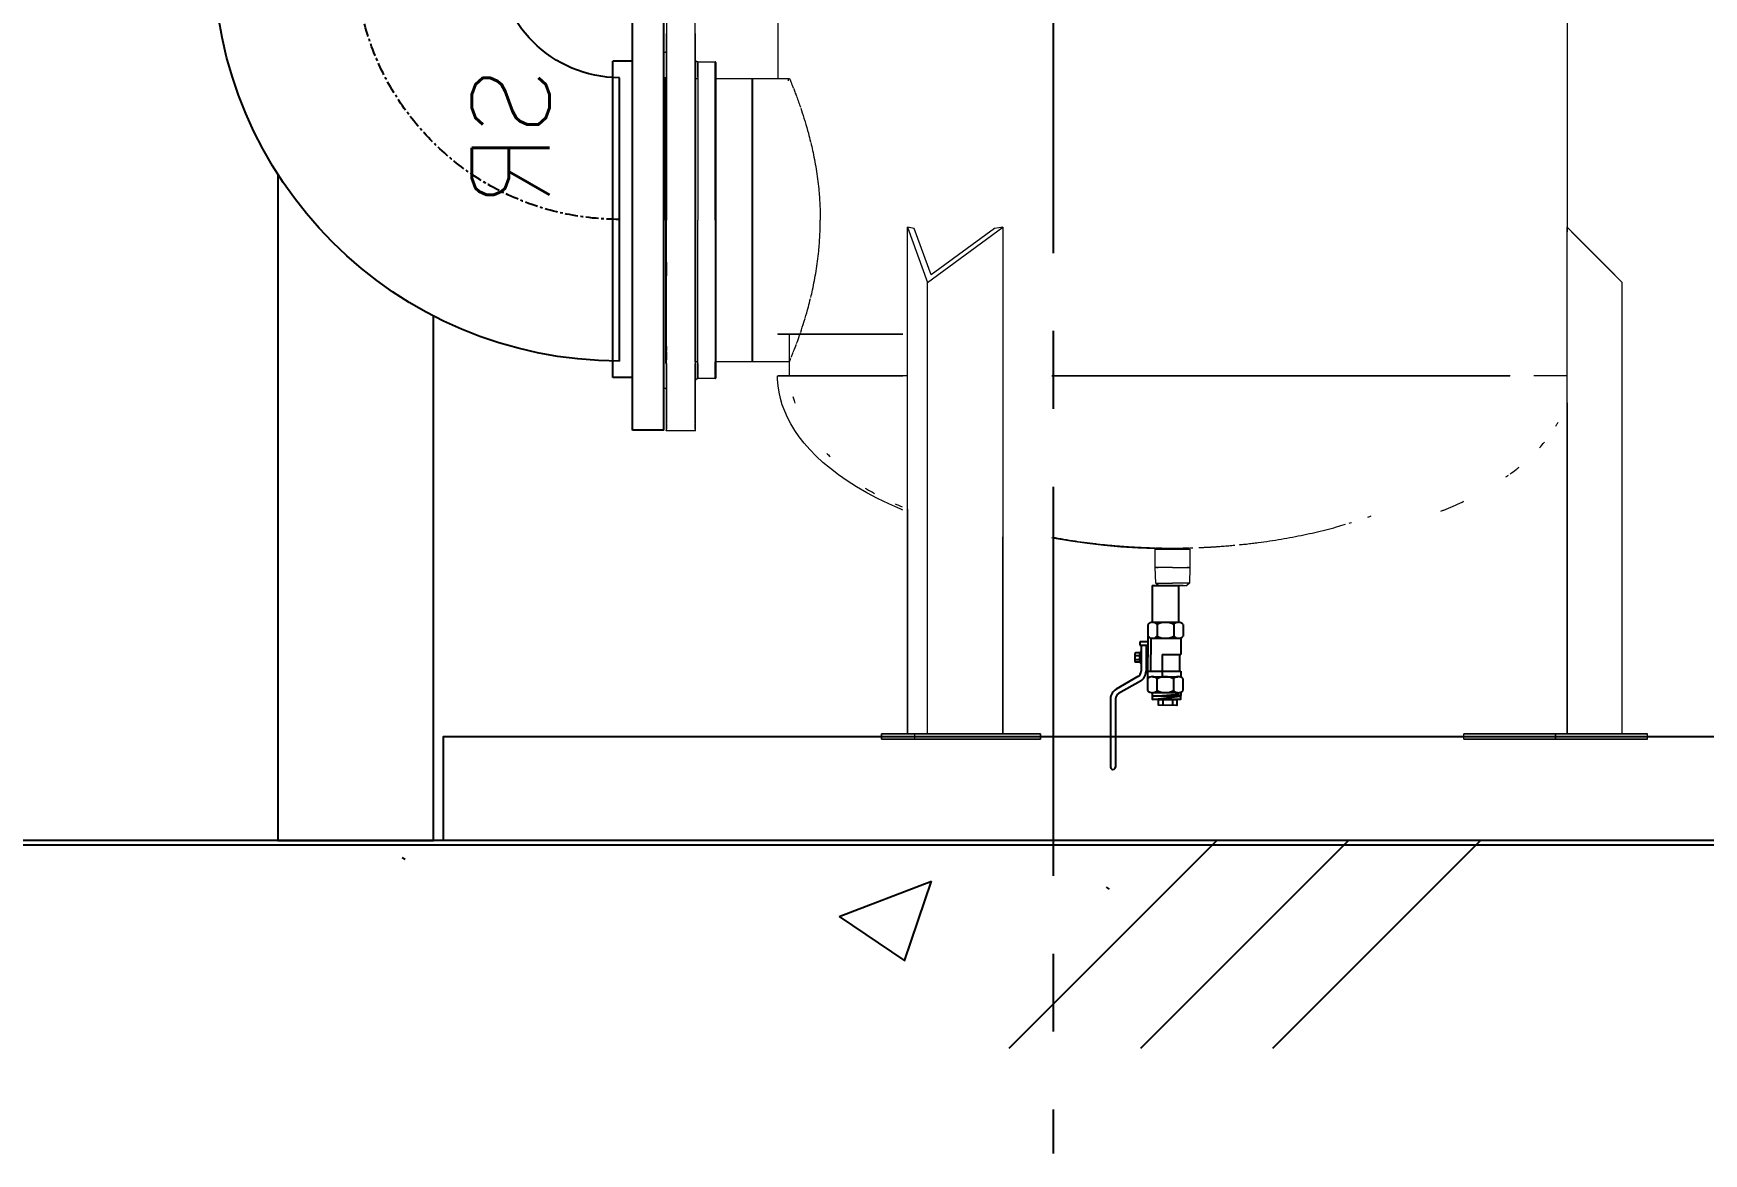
# Model space of a CAD drawing. Extents: x -181672 to 290600, y -29000 to 395522.
# Drawn here: x -96462 to -94854, y 34473 to 35552 of the extents above; entities that cross this region are included whole.
import ezdxf

# ---------------------------------------------------------------- set-up
doc = ezdxf.new("R2010")
doc.units = 0
doc.header["$LTSCALE"] = 10
doc.linetypes.add('XFM7P20PCW$0$CENTER', pattern=[2, 1.25, -0.25, 0.25, -0.25])
doc.linetypes.add('XFM7P20PCW$0$XFA-CCL-100$0$CENTER', pattern=[2, 1.25, -0.25, 0.25, -0.25])
for name, color, linetype, lineweight in [('XFM7P20PCW$0$A-FLOR-1', 252, 'Continuous', 9), ('XFM7P20PCW$0$M-EQPM-2', 252, 'Continuous', 9), ('XFM7P20PCW$0$S-BEAM', 252, 'Continuous', 9)]:
    doc.layers.add(name, color=color, linetype=linetype, lineweight=lineweight)
for name, color, linetype in [('XFM7P20PCW$0$CCL', 252, 'XFM7P20PCW$0$XFA-CCL-100$0$CENTER'), ('XFM7P20PCW$0$P-PCWR-20.7-P', 252, 'Continuous'), ('XFM7P20PCW$0$SH-LINE-252', 252, 'Continuous'), ('XFM7P20PCW$0$管架', 252, 'Continuous')]:
    doc.layers.add(name, color=color, linetype=linetype)
doc.styles.add('XFM7P20PCW$0$Standard', font='txt.shx', dxfattribs={"bigfont": 'chineset.shx'})
pattern_1 = [(45, (-97947.9, 33690.9), (-898.03, 898.03), []), (45, (-97947.9, 33817.9), (-898.03, 898.03), []), (45, (-97947.9, 33944.9), (-898.03, 898.03), []), (50, (-97947.9, 33690.9), (910.92, -79.696), [95.25, -1047.75]), (355, (-97947.9, 33690.9), (-176.214, 955.284), [76.2, -838.2]), (100.451, (-97872, 33684.3), (734.71, 875.583), [80.95, -890.45]), (46.184, (-97947.9, 33944.9), (1355.395, -210.21), [142.88, -1571.62]), (96.636, (-97835, 33927.4), (1187.01, 1237.14), [121.42, -1335.68]), (351.184, (-97948, 33945), (1187.03, 1237.13), [114.3, -1257.3]), (21, (-97820.9, 33881.4), (758.07, -511.326), [95.25, -1047.75]), (326, (-97820.9, 33881.4), (309.01, 920.94), [76.2, -838.2]), (71.451, (-97757.8, 33838.8), (1067.085, 409.607), [80.95, -890.45]), (37.5, (-97947.93, 33690.93), (15.443, 422.775), [3.353, -824.687, 3.353, -847.547, -841.375]), (37.5, (-97947.93, 33690.93), (15.443, 422.775), [-1678.94, 3.353, -838.022]), (7.5, (-97947.93, 33690.93), (334.098, 500.903), [3.353, -481.787, 3.353, -805.637, -320.675]), (7.5, (-97947.93, 33690.93), (334.098, 500.903), [-1294.13, 3.353, -317.322]), (327.5, (-98231.14, 33690.93), (677.955, -28.645), [3.353, -314.147, 3.353, -2301.697]), (327.5, (-98231.14, 33690.93), (677.955, -28.645), [-320.853, -987.247, 3.353, -1311.097]), (317.5, (-98358.14, 33690.93), (740.647, 127.133), [3.353, -409.397, 3.353, -654.507, -933.45]), (317.5, (-98358.14, 33690.93), (740.647, 127.133), [-1070.61, 3.353, -930.097])]

# ---------------------------------------------------------------- blocks, each defined once
blk = doc.blocks.new('XFM7P20PCW$0$SL250')
at = {"color": 3}
for p, q in [((1.905, -20.32), (1.905, 20.32)), ((4.92125, 20.32), (1.905, 20.32)), ((4.92125, -20.32), (4.92125, 20.32)), ((1.905, 15.24), (0, 15.24)), ((0, -15.24), (0, 15.24)), ((1.905, -15.24), (0, -15.24)), ((4.92125, -20.32), (1.905, -20.32))]:
    blk.add_line(p, q, dxfattribs=at)
blk = doc.blocks.new('XFM7P20PCW$0$A$C2FAC25FF')
for p, q in [((0, 390.5), (0, 117.5)), ((390.5, 0), (117.5, 0))]:
    blk.add_line(p, q)
for radius in [390.5, 117.5]:
    blk.add_arc((0, 0), radius, 0, 90)
at = {"color": 1, "linetype": 'XFM7P20PCW$0$CENTER'}
blk.add_arc((0, 0), 254, 0, 90, dxfattribs=at)
at = {"color": 0, "style": 'XFM7P20PCW$0$Standard'}
blk.add_text('SR', height=75, dxfattribs=at).set_placement((108.1, 67.2))
blk = doc.blocks.new('XFM7P20PCW$0$A$C33a3deab')
blk.add_line((894.8, 636.5), (894.8, 363.5))
at = {"layer": 'XFM7P20PCW$0$M-EQPM-2'}
for p, q in [((870, 636.5), (870, 1435)), ((110, 763.4), (110, 488.8)), ((949.9, 499.8), (949.9, 702.7)), ((977.5, 702.7), (977.5, 499.8)), ((949.9, 679.7), (949.9, 637.9)), ((949.9, 674.6), (949.9, 678.7)), ((949.9, 678.7), (949.9, 674.6)), ((949.9, 674.6), (949.9, 678.7)), ((949.9, 678.7), (949.9, 674.6)), ((977.5, 637.9), (977.5, 679.7)), ((977.5, 674.6), (977.5, 678.7)), ((977.5, 678.7), (977.5, 674.6)), ((977.5, 674.6), (977.5, 678.7)), ((977.5, 678.7), (977.5, 674.6)), ((949.9, 674.6), (949.9, 668.1)), ((949.9, 668.1), (949.9, 674.6)), ((949.9, 674.6), (949.9, 668.1)), ((949.9, 668.1), (949.9, 674.6)), ((977.5, 674.6), (977.5, 668.1)), ((977.5, 668.1), (977.5, 674.6)), ((977.5, 674.6), (977.5, 668.1)), ((977.5, 668.1), (977.5, 674.6)), ((979.5, 661.8), (978.5, 661.8)), ((947.4, 652.3), (930.5, 652.3)), ((930.5, 499.8), (930.5, 652.2)), ((930.5, 651.4), (930.5, 636.6)), ((947.4, 652.2), (947.4, 499.8)), ((947.4, 637.6), (947.4, 651.4)), ((949.4, 499.8), (949.4, 654.2)), ((949.4, 654.2), (949.4, 637.2)), ((930.5, 636.5), (859, 636.5)), ((860, 634.2), (860, 635.5)), ((930, 636.7), (930, 499.8)), ((930, 499.8), (930, 636.6)), ((949.8, 636.5), (947.4, 636.5)), ((949.4, 637.5), (949.4, 499.8)), ((949.8, 500), (949.8, 636.5)), ((949.8, 636.1), (949.8, 632.8)), ((949.8, 632.7), (949.8, 500)), ((949.9, 633.1), (949.9, 634.3)), ((949.9, 634.3), (949.9, 633.1)), ((949.9, 627.8), (949.9, 631.8)), ((949.9, 631.8), (949.9, 627.8)), ((949.9, 627.8), (949.9, 621.2)), ((949.9, 621.2), (949.9, 627.8)), ((977.5, 633.1), (977.5, 634.3)), ((977.5, 634.3), (977.5, 633.1)), ((977.5, 627.8), (977.5, 631.8)), ((977.5, 631.8), (977.5, 627.8)), ((977.5, 627.8), (977.5, 621.2)), ((977.5, 621.2), (977.5, 627.8)), ((978, 499.8), (978, 637.7)), ((978, 637.7), (978, 499.8)), ((978.5, 499.8), (978.5, 637.7)), ((949.9, 546.6), (949.9, 553.2)), ((949.9, 553.2), (949.9, 546.6)), ((977.5, 546.6), (977.5, 553.2)), ((977.5, 553.2), (977.5, 546.6)), ((949.9, 546.6), (949.9, 540.1)), ((949.9, 540.1), (949.9, 546.6)), ((977.5, 546.6), (977.5, 540.1)), ((977.5, 540.1), (977.5, 546.6)), ((930, 362.9), (930, 499.8)), ((930, 499.8), (930, 363)), ((930.5, 499.8), (930.5, 347.4)), ((947.4, 347.4), (947.4, 499.8)), ((949.4, 362.1), (949.4, 499.8)), ((949.4, 499.8), (949.4, 345.4)), ((949.8, 500), (949.8, 363.9)), ((949.8, 363.5), (949.8, 500)), ((949.9, 499.8), (949.9, 296.9)), ((977.5, 296.9), (977.5, 499.8)), ((978, 361.9), (978, 499.8)), ((978, 499.8), (978, 362)), ((978.5, 499.8), (978.5, 361.9)), ((980, 499.8), (980, 499.8)), ((980, 499.8), (980, 499.8)), ((110, 493.1), (57, 440)), ((57, 440), (105.7, 488.8)), ((64, 447.1), (108.7, 491.8)), ((104.7, 487.8), (64, 447.1)), ((110, 5), (110, 493.1)), ((653.5, 493.1), (653.5, 5)), ((726, 440), (653.5, 493.1)), ((661.4, 491.8), (722.4, 447.1)), ((722.4, 447.1), (738.8, 491.8)), ((745.4, 493.1), (726, 440)), ((745.4, 5), (745.4, 493.1)), ((949.9, 453), (949.9, 459.5)), ((949.9, 459.5), (949.9, 453)), ((949.9, 453), (949.9, 446.4)), ((949.9, 446.4), (949.9, 453)), ((977.5, 453), (977.5, 459.5)), ((977.5, 459.5), (977.5, 453)), ((977.5, 453), (977.5, 446.4)), ((977.5, 446.4), (977.5, 453)), ((57, 5), (57, 440)), ((726, 5), (726, 440)), ((749.8, 390), (870.4, 390)), ((870, 390), (749.8, 390)), ((859, 350), (859, 390)), ((949.9, 371.8), (949.9, 378.4)), ((949.9, 378.4), (949.9, 371.8)), ((949.9, 371.8), (949.9, 365.3)), ((949.9, 365.3), (949.9, 371.8)), ((977.5, 374.5), (977.5, 378.4)), ((977.5, 378.4), (977.5, 374.5)), ((977.5, 371.8), (977.5, 373.2)), ((977.5, 373.2), (977.5, 371.8)), ((977.5, 371.8), (977.5, 365.3)), ((977.5, 365.3), (977.5, 371.8)), ((859, 363.5), (930.5, 363.5)), ((930.5, 350.6), (930.5, 363.4)), ((947.4, 363.5), (949.8, 363.5)), ((947.4, 361.9), (947.4, 350.6)), ((949.4, 345.4), (949.4, 362.3)), ((949.9, 304.4), (949.9, 361.7)), ((977.5, 361.7), (977.5, 304.4)), ((110.7, 350), (142.2, 350)), ((110.7, 350), (142.2, 350)), ((164.8, 350), (490, 350)), ((490, 350), (165.2, 350)), ((197.7, 350), (341.1, 350)), ((197.7, 350), (341.1, 350)), ((341.8, 350), (413.4, 350)), ((341.8, 350), (413.4, 350)), ((414, 350), (490, 350)), ((414, 350), (490, 350)), ((490, 350), (606.4, 350)), ((490, 350), (606.4, 350)), ((490, 350), (606.4, 350)), ((606.3, 350), (490, 350)), ((745.4, 350), (749.8, 350)), ((745.9, 350), (749.8, 350)), ((749.8, 350), (870, 350)), ((870.4, 350), (749.8, 350)), ((754.4, 350), (868.4, 350)), ((754.4, 350), (868.4, 350)), ((930.5, 348.2), (930.5, 349.8)), ((930.5, 347.3), (947.4, 347.3)), ((947.4, 349.8), (947.4, 348.2)), ((110, 324), (110, 5)), ((949.9, 325), (949.9, 331.5)), ((949.9, 331.5), (949.9, 325)), ((949.9, 325), (949.9, 331.5)), ((949.9, 331.5), (949.9, 325)), ((949.9, 325), (949.9, 318.4)), ((949.9, 318.4), (949.9, 325)), ((949.9, 325), (949.9, 318.4)), ((949.9, 318.4), (949.9, 325)), ((977.5, 325), (977.5, 331.5)), ((977.5, 331.5), (977.5, 325)), ((977.5, 325), (977.5, 331.5)), ((977.5, 331.5), (977.5, 325)), ((977.5, 325), (977.5, 318.4)), ((977.5, 318.4), (977.5, 325)), ((977.5, 325), (977.5, 318.4)), ((977.5, 318.4), (977.5, 325)), ((978.5, 337.8), (979.5, 337.8)), ((949.4, 297.3), (949.9, 296.8)), ((949.9, 298.4), (949.9, 303.7)), ((949.9, 296.8), (977.5, 296.8)), ((977.5, 303.7), (977.5, 298.4)), ((977.5, 296.8), (978, 297.3)), ((745.4, 221.6), (745.4, 5)), ((653.5, 5), (653.5, 194.8)), ((473.3, 182.8), (473.3, 165.3)), ((473.3, 182.8), (490, 182.8)), ((486.1, 182.8), (473.7, 182.8)), ((486.1, 182.8), (477.6, 182.8)), ((477.6, 182.8), (486.1, 182.8)), ((490, 182.8), (486.3, 182.8)), ((490, 182.8), (486.8, 182.8)), ((486.8, 182.8), (490, 182.8)), ((491.4, 182.8), (490, 182.8)), ((490, 182.8), (506.3, 182.8)), ((506.7, 182.8), (490, 182.8)), ((490, 182.8), (502.4, 182.8)), ((502.4, 182.8), (490, 182.8)), ((492, 182.8), (492, 182.8)), ((506.7, 165.3), (506.7, 182.8)), ((473.3, 165.3), (473.8, 150.2)), ((490, 165.3), (473.3, 165.3)), ((474.6, 165.3), (476.1, 165.3)), ((490, 165.3), (506.7, 165.3)), ((505.4, 165.3), (503.9, 165.3)), ((506.2, 150.2), (506.7, 165.3)), ((473.8, 150.2), (476.3, 147.8)), ((474.2, 150.2), (490, 150.2)), ((490, 147.8), (476.3, 147.8)), ((476.3, 147.8), (476.7, 147.8)), ((479.7, 147.8), (485.1, 147.8)), ((486.7, 147.8), (490, 147.8)), ((505.8, 150.2), (490, 150.2)), ((490, 147.8), (503.7, 147.8)), ((500.3, 147.8), (490, 147.8)), ((503.7, 147.8), (503.3, 147.8)), ((503.7, 147.8), (506.2, 150.2)), ((121.1, 5), (32.7, 5)), ((32.7, 5), (121.1, 5)), ((32.7, 0), (32.7, 5)), ((121.1, 0), (32.7, 0)), ((32.7, 0), (121.1, 0)), ((57, 5), (110, 5)), ((110, 5), (57, 5)), ((108.7, 5), (64, 5)), ((64, 5), (108.7, 5)), ((121.1, 5), (209.5, 5)), ((209.5, 5), (121.1, 5)), ((121.1, 5), (121.1, 0)), ((121.1, 0), (121.1, 5)), ((121.1, 0), (209.5, 0)), ((209.5, 0), (121.1, 0)), ((138.1, 5), (136.4, 5)), ((136.4, 5), (153.7, 5)), ((153.7, 0), (136.4, 0)), ((136.4, 0), (138.1, 0)), ((138.1, 5), (155.4, 5)), ((138.1, 0), (155.4, 0)), ((155.4, 5), (153.7, 5)), ((155.4, 0), (153.7, 0)), ((209.5, 0), (209.5, 5)), ((617.3, 5), (738.1, 5)), ((649.7, 5), (617.3, 5)), ((617.3, 5), (617.3, 0)), ((738.1, 5), (617.3, 5)), ((617.3, 5), (649.7, 5)), ((617.3, 0), (617.3, 5)), ((617.3, 0), (738.1, 0)), ((649.7, 0), (617.3, 0)), ((738.1, 0), (617.3, 0)), ((617.3, 0), (649.7, 0)), ((770.4, 5), (649.7, 5)), ((649.7, 5), (770.4, 5)), ((770.4, 0), (649.7, 0)), ((649.7, 0), (770.4, 0)), ((726, 5), (653.5, 5)), ((653.5, 5), (661.4, 5)), ((661.4, 5), (653.5, 5)), ((653.5, 5), (726, 5)), ((661.4, 5), (722.4, 5)), ((722.4, 5), (661.4, 5)), ((677.6, 5), (672, 5)), ((672, 5), (677.6, 5)), ((677.6, 5), (672, 5)), ((677.6, 5), (672, 5)), ((677.6, 0), (672, 0)), ((672, 0), (677.6, 0)), ((672, 0), (677.6, 0)), ((677.6, 0), (672, 0)), ((678.7, 5), (691, 5)), ((678.7, 5), (684.4, 5)), ((691, 5), (678.7, 5)), ((691, 5), (678.7, 5)), ((691, 0), (678.7, 0)), ((678.7, 0), (684.4, 0)), ((678.7, 0), (691, 0)), ((691, 0), (678.7, 0)), ((691, 5), (684.4, 5)), ((684.4, 0), (691, 0)), ((722.4, 5), (738.8, 5)), ((738.8, 5), (722.4, 5)), ((745.4, 5), (726, 5)), ((726, 5), (745.4, 5)), ((738.1, 5), (770.4, 5)), ((738.1, 0), (738.1, 5)), ((770.4, 5), (738.1, 5)), ((738.1, 0), (770.4, 0)), ((770.4, 0), (738.1, 0)), ((738.8, 5), (745.4, 5)), ((745.4, 5), (738.8, 5)), ((770.4, 0), (770.4, 5)), ((770.4, 5), (770.4, 0))]:
    blk.add_line(p, q, dxfattribs=at)
at = {"layer": 'XFM7P20PCW$0$M-EQPM-2', "flags": 128}
for points in [[(978, 662.3), (978, 662.3), (978, 662.3), (978, 662.2), (978, 662.2), (978, 662.2), (978, 662.2), (978, 662.2), (978, 662.1), (978, 662.1), (978, 662.1), (978, 662.1), (978.1, 662.1), (978.1, 662.1), (978.1, 662), (978.1, 662), (978.1, 662), (978.1, 662), (978.1, 662), (978.1, 662), (978.2, 661.9), (978.2, 661.9), (978.2, 661.9), (978.2, 661.9), (978.2, 661.9), (978.2, 661.9), (978.2, 661.9), (978.3, 661.9), (978.3, 661.8), (978.3, 661.8), (978.3, 661.8), (978.3, 661.8), (978.4, 661.8), (978.4, 661.8), (978.4, 661.8), (978.4, 661.8), (978.4, 661.8), (978.5, 661.8), (978.5, 661.8), (978.5, 661.8), (978.5, 661.8)], [(979.5, 661.8), (979.5, 661.8), (979.5, 661.8), (979.6, 661.8), (979.6, 661.8), (979.6, 661.8), (979.6, 661.8), (979.6, 661.8), (979.7, 661.8), (979.7, 661.8), (979.7, 661.8), (979.7, 661.8), (979.7, 661.7), (979.7, 661.7), (979.8, 661.7), (979.8, 661.7), (979.8, 661.7), (979.8, 661.7), (979.8, 661.7), (979.8, 661.7), (979.9, 661.6), (979.9, 661.6), (979.9, 661.6), (979.9, 661.6), (979.9, 661.6), (979.9, 661.6), (979.9, 661.6), (979.9, 661.5), (980, 661.5), (980, 661.5), (980, 661.5), (980, 661.5), (980, 661.4), (980, 661.4), (980, 661.4), (980, 661.4), (980, 661.4), (980, 661.3), (980, 661.3), (980, 661.3), (980, 661.3)], [(980, 499.8), (980, 506.3), (980, 512.7), (980, 519.1), (980, 525.5), (980, 531.9), (980, 538.2), (980, 544.4), (980, 550.6), (980, 556.7), (980, 562.7), (980, 568.6), (980, 574.4), (980, 580), (980, 585.6), (980, 591), (980, 596.2), (980, 601.4), (980, 606.3), (980, 611.1), (980, 615.7), (980, 620.1), (980, 624.3), (980, 628.3), (980, 632.1), (980, 635.7), (980, 639.1), (980, 642.2), (980, 645.2), (980, 647.9), (980, 650.3), (980, 652.5), (980, 654.5), (980, 656.2), (980, 657.7), (980, 659), (980, 659.9), (980, 660.6), (980, 661.1), (980, 661.3), (980, 661.3)], [(980, 661.3), (980, 661.2), (980, 660.8), (980, 660.1), (980, 659.2), (980, 658.1), (980, 656.7), (980, 655), (980, 653.1), (980, 650.9), (980, 648.6), (980, 645.9), (980, 643), (980, 640), (980, 636.6), (980, 633.1), (980, 629.3), (980, 625.4), (980, 621.2), (980, 616.9), (980, 612.3), (980, 607.6), (980, 602.7), (980, 597.6), (980, 592.4), (980, 587.1), (980, 581.6), (980, 575.9), (980, 570.2), (980, 564.3), (980, 558.3), (980, 552.3), (980, 546.1), (980, 539.9), (980, 533.6), (980, 527.2), (980, 520.9), (980, 514.4), (980, 508), (980, 501.5), (980, 499.8)], [(930, 651.8), (930, 651.8), (930, 651.8), (930, 651.9), (930, 651.9), (930, 651.9), (930, 651.9), (930, 651.9), (930, 652), (930, 652), (930, 652), (930, 652), (930.1, 652), (930.1, 652), (930.1, 652.1), (930.1, 652.1), (930.1, 652.1), (930.1, 652.1), (930.1, 652.1), (930.1, 652.1), (930.2, 652.2), (930.2, 652.2), (930.2, 652.2), (930.2, 652.2), (930.2, 652.2), (930.2, 652.2), (930.2, 652.2), (930.3, 652.2), (930.3, 652.3), (930.3, 652.3), (930.3, 652.3), (930.3, 652.3), (930.4, 652.3), (930.4, 652.3), (930.4, 652.3), (930.4, 652.3), (930.4, 652.3), (930.5, 652.3), (930.5, 652.3), (930.5, 652.3), (930.5, 652.3)], [(930, 636.6), (930, 639.2), (930, 641.5), (930, 643.6), (930, 645.4), (930, 647), (930, 648.4), (930, 649.6), (930, 650.5), (930, 651.2), (930, 651.6), (930, 651.8), (930, 651.8)], [(930, 651.8), (930, 651.7), (930, 651.3), (930, 650.7), (930, 649.9), (930, 648.8), (930, 647.4), (930, 645.9), (930, 644.1), (930, 642.1), (930, 639.8), (930, 637.3), (930, 634.6), (930, 631.7), (930, 628.6), (930, 625.3), (930, 621.7), (930, 618), (930, 614.1), (930, 610), (930, 605.7), (930, 601.3), (930, 596.6), (930, 591.9), (930, 587), (930, 581.9), (930, 576.7), (930, 571.4), (930, 566), (930, 560.5), (930, 554.9), (930, 549.2), (930, 543.4), (930, 537.5), (930, 531.6), (930, 525.6), (930, 519.6), (930, 513.6), (930, 507.5), (930, 501.4), (930, 499.8)], [(947.4, 652.3), (947.5, 652.3), (947.6, 652.3), (947.6, 652.3), (947.7, 652.3), (947.8, 652.3), (947.9, 652.4), (948, 652.4), (948, 652.4), (948.1, 652.4), (948.2, 652.5), (948.3, 652.5), (948.3, 652.5), (948.4, 652.6), (948.5, 652.6), (948.5, 652.6), (948.6, 652.7), (948.7, 652.7), (948.7, 652.8), (948.8, 652.9), (948.8, 652.9), (948.9, 653), (948.9, 653), (949, 653.1), (949, 653.2), (949.1, 653.2), (949.1, 653.3), (949.2, 653.4), (949.2, 653.4), (949.2, 653.5), (949.3, 653.6), (949.3, 653.7), (949.3, 653.7), (949.3, 653.8), (949.4, 653.9), (949.4, 654), (949.4, 654), (949.4, 654.1), (949.4, 654.2), (949.4, 654.3), (949.4, 654.3)], [(930, 499.8), (930, 493.7), (930, 487.7), (930, 481.6), (930, 475.6), (930, 469.6), (930, 463.7), (930, 457.8), (930, 452), (930, 446.3), (930, 440.6), (930, 435.1), (930, 429.6), (930, 424.3), (930, 419.1), (930, 414), (930, 409), (930, 404.2), (930, 399.6), (930, 395.1), (930, 390.8), (930, 386.6), (930, 382.6), (930, 378.9), (930, 375.3), (930, 371.9), (930, 368.7), (930, 365.7), (930, 363), (930, 360.4), (930, 358.1), (930, 356), (930, 354.2), (930, 352.6), (930, 351.2), (930, 350), (930, 349.1), (930, 348.4), (930, 348), (930, 347.8), (930, 347.8)], [(980, 499.8), (980, 493.3), (980, 486.9), (980, 480.5), (980, 474.1), (980, 467.7), (980, 461.4), (980, 455.2), (980, 449), (980, 442.9), (980, 436.9), (980, 431), (980, 425.2), (980, 419.6), (980, 414), (980, 408.6), (980, 403.4), (980, 398.2), (980, 393.3), (980, 388.5), (980, 383.9), (980, 379.5), (980, 375.3), (980, 371.3), (980, 367.5), (980, 363.9), (980, 360.5), (980, 357.4), (980, 354.4), (980, 351.7), (980, 349.3), (980, 347.1), (980, 345.1), (980, 343.4), (980, 341.9), (980, 340.6), (980, 339.7), (980, 339), (980, 338.5), (980, 338.3), (980, 338.3)], [(980, 338.3), (980, 338.4), (980, 338.8), (980, 339.5), (980, 340.4), (980, 341.5), (980, 342.9), (980, 344.6), (980, 346.5), (980, 348.7), (980, 351), (980, 353.7), (980, 356.6), (980, 359.6), (980, 363), (980, 366.5), (980, 370.3), (980, 374.2), (980, 378.4), (980, 382.7), (980, 387.3), (980, 392), (980, 396.9), (980, 402), (980, 407.2), (980, 412.5), (980, 418), (980, 423.7), (980, 429.4), (980, 435.3), (980, 441.3), (980, 447.3), (980, 453.5), (980, 459.7), (980, 466), (980, 472.4), (980, 478.7), (980, 485.2), (980, 491.6), (980, 498.1), (980, 499.8)], [(653.5, 493.1), (657.4, 492.4), (661.4, 491.8)], [(738.8, 491.8), (742.1, 492.4), (745.4, 493.1)], [(930, 347.8), (930, 347.9), (930, 348.3), (930, 348.9), (930, 349.7), (930, 350.8), (930, 352.2), (930, 353.7), (930, 355.5), (930, 357.5), (930, 359.8), (930, 362.3), (930, 363.5)], [(749.7, 220.6), (751.8, 221.4), (763.4, 226.5), (774.3, 231.8), (784.6, 237.3), (794.3, 242.9), (803.4, 248.7), (811.8, 254.6), (819.6, 260.6), (826.8, 266.6), (833.4, 272.7), (839.4, 278.9), (844.7, 285.1), (849.6, 291.2), (853.9, 297.4), (857.6, 303.6), (860.8, 309.8), (863.6, 316), (865.9, 322.1), (867.6, 328.2), (869, 334.3), (869.9, 340.4), (870.4, 346.5), (870.4, 350)], [(930.5, 347.3), (930.5, 347.3), (930.5, 347.3), (930.4, 347.3), (930.4, 347.3), (930.4, 347.3), (930.4, 347.3), (930.4, 347.3), (930.3, 347.3), (930.3, 347.3), (930.3, 347.3), (930.3, 347.3), (930.3, 347.4), (930.3, 347.4), (930.2, 347.4), (930.2, 347.4), (930.2, 347.4), (930.2, 347.4), (930.2, 347.4), (930.2, 347.4), (930.1, 347.5), (930.1, 347.5), (930.1, 347.5), (930.1, 347.5), (930.1, 347.5), (930.1, 347.5), (930.1, 347.5), (930.1, 347.6), (930, 347.6), (930, 347.6), (930, 347.6), (930, 347.6), (930, 347.7), (930, 347.7), (930, 347.7), (930, 347.7), (930, 347.7), (930, 347.8), (930, 347.8), (930, 347.8), (930, 347.8)], [(949.4, 345.3), (949.4, 345.4), (949.4, 345.5), (949.4, 345.5), (949.4, 345.6), (949.4, 345.7), (949.3, 345.8), (949.3, 345.9), (949.3, 345.9), (949.3, 346), (949.2, 346.1), (949.2, 346.2), (949.2, 346.2), (949.1, 346.3), (949.1, 346.4), (949.1, 346.4), (949, 346.5), (949, 346.6), (948.9, 346.6), (948.8, 346.7), (948.8, 346.7), (948.7, 346.8), (948.7, 346.8), (948.6, 346.9), (948.5, 346.9), (948.5, 347), (948.4, 347), (948.3, 347.1), (948.3, 347.1), (948.2, 347.1), (948.1, 347.2), (948, 347.2), (948, 347.2), (947.9, 347.2), (947.8, 347.3), (947.7, 347.3), (947.7, 347.3), (947.6, 347.3), (947.5, 347.3), (947.4, 347.3), (947.4, 347.3)], [(980, 338.3), (980, 338.3), (980, 338.3), (980, 338.2), (980, 338.2), (980, 338.2), (980, 338.2), (980, 338.2), (980, 338.1), (980, 338.1), (980, 338.1), (980, 338.1), (979.9, 338.1), (979.9, 338.1), (979.9, 338), (979.9, 338), (979.9, 338), (979.9, 338), (979.9, 338), (979.9, 338), (979.8, 337.9), (979.8, 337.9), (979.8, 337.9), (979.8, 337.9), (979.8, 337.9), (979.8, 337.9), (979.8, 337.9), (979.7, 337.9), (979.7, 337.8), (979.7, 337.8), (979.7, 337.8), (979.7, 337.8), (979.6, 337.8), (979.6, 337.8), (979.6, 337.8), (979.6, 337.8), (979.6, 337.8), (979.5, 337.8), (979.5, 337.8), (979.5, 337.8), (979.5, 337.8)], [(978.5, 337.8), (978.5, 337.8), (978.5, 337.8), (978.4, 337.8), (978.4, 337.8), (978.4, 337.8), (978.4, 337.8), (978.4, 337.8), (978.3, 337.8), (978.3, 337.8), (978.3, 337.8), (978.3, 337.8), (978.3, 337.7), (978.3, 337.7), (978.2, 337.7), (978.2, 337.7), (978.2, 337.7), (978.2, 337.7), (978.2, 337.7), (978.2, 337.7), (978.1, 337.6), (978.1, 337.6), (978.1, 337.6), (978.1, 337.6), (978.1, 337.6), (978.1, 337.6), (978.1, 337.6), (978.1, 337.5), (978, 337.5), (978, 337.5), (978, 337.5), (978, 337.5), (978, 337.4), (978, 337.4), (978, 337.4), (978, 337.4), (978, 337.4), (978, 337.3), (978, 337.3), (978, 337.3), (978, 337.3)], [(506.2, 183.2), (506.2, 183.2), (506.2, 183.2), (506.2, 183.2), (506.3, 183.2), (506.3, 183.2), (506.3, 183.2), (506.3, 183.2), (506.3, 183.2), (506.3, 183.2), (506.3, 183.2), (506.3, 183.2), (506.4, 183.2), (506.4, 183.2), (506.4, 183.2), (506.4, 183.2), (506.4, 183.2), (506.4, 183.2), (506.4, 183.2), (506.4, 183.2), (506.5, 183.2), (506.5, 183.2), (506.5, 183.2), (506.5, 183.2), (506.5, 183.2), (506.5, 183.2), (506.5, 183.2), (506.5, 183.2), (506.6, 183.2), (506.6, 183.2), (506.6, 183.2), (506.6, 183.2), (506.6, 183.2), (506.6, 183.2), (506.6, 183.2), (506.6, 183.2), (506.7, 183.2), (506.7, 183.2), (506.7, 183.2), (506.7, 183.2), (506.7, 183.2), (523.3, 183.9), (539.9, 184.9), (556.3, 186.4), (572.4, 188.3), (588.3, 190.6), (603.9, 193.3), (606.4, 193.8)], [(492, 182.8), (492.1, 182.8), (492.2, 182.8), (492.3, 182.8), (492.4, 182.8), (492.5, 182.9), (492.6, 182.9), (492.7, 182.9)], [(492.7, 182.9), (492.8, 182.9), (492.9, 182.9), (493, 182.9), (493, 182.9), (493.1, 182.9), (493.2, 182.9), (493.3, 182.9), (493.4, 182.9), (493.4, 182.9)], [(493.4, 182.9), (493.5, 182.9), (493.5, 182.9), (493.6, 182.9), (493.7, 182.9), (493.7, 182.9), (493.8, 182.9), (493.9, 182.9), (493.9, 182.9), (494, 182.9), (494.1, 182.9)], [(494.1, 182.9), (494.1, 182.9), (494.2, 182.9), (494.2, 182.9), (494.3, 182.9), (494.4, 182.9), (494.4, 182.9), (494.5, 182.9), (494.5, 182.9), (494.6, 182.9), (494.6, 182.9), (494.7, 182.9), (494.7, 182.9)], [(494.7, 182.9), (494.8, 182.9), (494.8, 182.9), (494.9, 182.9), (494.9, 182.9), (495, 182.9), (495, 182.9), (495.1, 182.9), (495.1, 182.9), (495.2, 182.9), (495.2, 182.9), (495.3, 182.9), (495.3, 182.9), (495.4, 182.9), (495.4, 182.9)], [(495.4, 182.9), (495.5, 182.9), (495.5, 182.9), (495.5, 182.9), (495.6, 182.9), (495.6, 182.9), (495.7, 182.9), (495.7, 182.9), (495.8, 182.9), (495.8, 182.9), (495.9, 182.9), (495.9, 182.9), (495.9, 182.9), (496, 182.9), (496, 182.9), (496.1, 182.9)], [(496.1, 182.9), (496.1, 182.9), (496.2, 182.9), (496.2, 182.9), (496.2, 182.9), (496.3, 182.9), (496.3, 182.9), (496.4, 182.9), (496.4, 183), (496.4, 183), (496.5, 183), (496.5, 183), (496.6, 183), (496.6, 183), (496.6, 183), (496.7, 183), (496.7, 183), (496.8, 183)], [(496.8, 183), (496.8, 183), (496.8, 183), (496.9, 183), (496.9, 183), (496.9, 183), (497, 183), (497, 183), (497, 183), (497.1, 183), (497.1, 183), (497.2, 183), (497.2, 183), (497.2, 183), (497.3, 183), (497.3, 183), (497.3, 183), (497.4, 183), (497.4, 183), (497.4, 183)], [(497.4, 183), (497.5, 183), (497.5, 183), (497.5, 183), (497.6, 183), (497.6, 183), (497.6, 183), (497.7, 183), (497.7, 183), (497.7, 183), (497.8, 183), (497.8, 183), (497.8, 183), (497.9, 183), (497.9, 183), (497.9, 183), (497.9, 183), (498, 183), (498, 183), (498, 183), (498.1, 183), (498.1, 183)], [(498.1, 183), (498.1, 183), (498.2, 183), (498.2, 183), (498.2, 183), (498.3, 183), (498.3, 183), (498.3, 183), (498.3, 183), (498.4, 183), (498.4, 183), (498.4, 183), (498.5, 183), (498.5, 183), (498.5, 183), (498.5, 183), (498.6, 183), (498.6, 183), (498.6, 183), (498.7, 183), (498.7, 183), (498.7, 183), (498.7, 183), (498.8, 183)], [(498.8, 183), (498.8, 183), (498.8, 183), (498.9, 183), (498.9, 183), (498.9, 183), (498.9, 183), (499, 183), (499, 183), (499, 183), (499.1, 183), (499.1, 183), (499.1, 183), (499.1, 183), (499.2, 183), (499.2, 183), (499.2, 183), (499.2, 183), (499.3, 183), (499.3, 183), (499.3, 183), (499.3, 183), (499.4, 183), (499.4, 183), (499.4, 183), (499.5, 183)], [(499.5, 183), (499.5, 183), (499.5, 183), (499.5, 183), (499.6, 183), (499.6, 183), (499.6, 183), (499.6, 183), (499.7, 183), (499.7, 183), (499.7, 183), (499.7, 183), (499.8, 183), (499.8, 183), (499.8, 183), (499.8, 183), (499.9, 183), (499.9, 183), (499.9, 183), (499.9, 183), (499.9, 183), (500, 183), (500, 183), (500, 183), (500, 183), (500.1, 183), (500.1, 183), (500.1, 183), (500.1, 183)], [(500.1, 183), (500.1, 183), (500.2, 183), (500.2, 183), (500.2, 183), (500.2, 183), (500.3, 183), (500.3, 183.1), (500.3, 183.1), (500.3, 183.1), (500.4, 183.1), (500.4, 183.1), (500.4, 183.1), (500.4, 183.1), (500.5, 183.1), (500.5, 183.1), (500.5, 183.1), (500.5, 183.1), (500.5, 183.1), (500.6, 183.1), (500.6, 183.1), (500.6, 183.1), (500.6, 183.1), (500.7, 183.1), (500.7, 183.1), (500.7, 183.1), (500.7, 183.1), (500.7, 183.1), (500.8, 183.1), (500.8, 183.1), (500.8, 183.1)], [(500.8, 183.1), (500.8, 183.1), (500.8, 183.1), (500.9, 183.1), (500.9, 183.1), (500.9, 183.1), (500.9, 183.1), (501, 183.1), (501, 183.1), (501, 183.1), (501, 183.1), (501, 183.1), (501.1, 183.1), (501.1, 183.1), (501.1, 183.1), (501.1, 183.1), (501.1, 183.1), (501.2, 183.1), (501.2, 183.1), (501.2, 183.1), (501.2, 183.1), (501.2, 183.1), (501.3, 183.1), (501.3, 183.1), (501.3, 183.1), (501.3, 183.1), (501.4, 183.1), (501.4, 183.1), (501.4, 183.1), (501.4, 183.1), (501.4, 183.1), (501.5, 183.1), (501.5, 183.1)], [(501.5, 183.1), (501.5, 183.1), (501.5, 183.1), (501.5, 183.1), (501.6, 183.1), (501.6, 183.1), (501.6, 183.1), (501.6, 183.1), (501.6, 183.1), (501.7, 183.1), (501.7, 183.1), (501.7, 183.1), (501.7, 183.1), (501.7, 183.1), (501.8, 183.1), (501.8, 183.1), (501.8, 183.1), (501.8, 183.1), (501.8, 183.1), (501.9, 183.1), (501.9, 183.1), (501.9, 183.1), (501.9, 183.1), (501.9, 183.1), (501.9, 183.1), (502, 183.1), (502, 183.1), (502, 183.1), (502, 183.1), (502, 183.1), (502.1, 183.1), (502.1, 183.1), (502.1, 183.1), (502.1, 183.1), (502.2, 183.1)], [(502.2, 183.1), (502.2, 183.1), (502.2, 183.1), (502.2, 183.1), (502.2, 183.1), (502.2, 183.1), (502.3, 183.1), (502.3, 183.1), (502.3, 183.1), (502.3, 183.1), (502.3, 183.1), (502.4, 183.1), (502.4, 183.1), (502.4, 183.1), (502.4, 183.1), (502.4, 183.1), (502.4, 183.1), (502.5, 183.1), (502.5, 183.1), (502.5, 183.1), (502.5, 183.1), (502.5, 183.1), (502.6, 183.1), (502.6, 183.1), (502.6, 183.1), (502.6, 183.1), (502.6, 183.1), (502.6, 183.1), (502.7, 183.1), (502.7, 183.1), (502.7, 183.1), (502.7, 183.1), (502.7, 183.1), (502.8, 183.1), (502.8, 183.1), (502.8, 183.1), (502.8, 183.1), (502.8, 183.1)], [(502.8, 183.1), (502.8, 183.1), (502.9, 183.1), (502.9, 183.1), (502.9, 183.1), (502.9, 183.1), (502.9, 183.1), (502.9, 183.1), (503, 183.1), (503, 183.1), (503, 183.1), (503, 183.1), (503, 183.1), (503.1, 183.1), (503.1, 183.1), (503.1, 183.1), (503.1, 183.1), (503.1, 183.1), (503.1, 183.1), (503.2, 183.1), (503.2, 183.1), (503.2, 183.1), (503.2, 183.1), (503.2, 183.1), (503.2, 183.1), (503.3, 183.1), (503.3, 183.1), (503.3, 183.1), (503.3, 183.1), (503.3, 183.1), (503.3, 183.1), (503.4, 183.1), (503.4, 183.1), (503.4, 183.1), (503.4, 183.1), (503.4, 183.1), (503.4, 183.1), (503.5, 183.1), (503.5, 183.1), (503.5, 183.1)], [(503.5, 183.1), (503.5, 183.1), (503.5, 183.1), (503.5, 183.1), (503.6, 183.1), (503.6, 183.1), (503.6, 183.1), (503.6, 183.1), (503.6, 183.1), (503.6, 183.1), (503.7, 183.1), (503.7, 183.1), (503.7, 183.1), (503.7, 183.1), (503.7, 183.1), (503.7, 183.1), (503.8, 183.1), (503.8, 183.1), (503.8, 183.1), (503.8, 183.1), (503.8, 183.1), (503.8, 183.1), (503.9, 183.1), (503.9, 183.1), (503.9, 183.1), (503.9, 183.1), (503.9, 183.1), (503.9, 183.1), (504, 183.1), (504, 183.1), (504, 183.1), (504, 183.1), (504, 183.1), (504, 183.1), (504, 183.1), (504.1, 183.1), (504.1, 183.1), (504.1, 183.1), (504.1, 183.1), (504.1, 183.1), (504.1, 183.1), (504.2, 183.1), (504.2, 183.1)], [(504.2, 183.1), (504.2, 183.2), (504.2, 183.2), (504.2, 183.2), (504.2, 183.2), (504.3, 183.2), (504.3, 183.2), (504.3, 183.2), (504.3, 183.2), (504.3, 183.2), (504.3, 183.2), (504.3, 183.2), (504.4, 183.2), (504.4, 183.2), (504.4, 183.2), (504.4, 183.2), (504.4, 183.2), (504.4, 183.2), (504.5, 183.2), (504.5, 183.2), (504.5, 183.2), (504.5, 183.2), (504.5, 183.2), (504.5, 183.2), (504.5, 183.2), (504.6, 183.2), (504.6, 183.2), (504.6, 183.2), (504.6, 183.2), (504.6, 183.2), (504.6, 183.2), (504.6, 183.2), (504.7, 183.2), (504.7, 183.2), (504.7, 183.2), (504.7, 183.2), (504.7, 183.2), (504.7, 183.2), (504.8, 183.2), (504.8, 183.2), (504.8, 183.2), (504.8, 183.2), (504.8, 183.2), (504.8, 183.2), (504.8, 183.2), (504.9, 183.2)], [(504.9, 183.2), (504.9, 183.2), (504.9, 183.2), (504.9, 183.2), (504.9, 183.2), (504.9, 183.2), (504.9, 183.2), (505, 183.2), (505, 183.2), (505, 183.2), (505, 183.2), (505, 183.2), (505, 183.2), (505, 183.2), (505.1, 183.2), (505.1, 183.2), (505.1, 183.2), (505.1, 183.2), (505.1, 183.2), (505.1, 183.2), (505.1, 183.2), (505.2, 183.2), (505.2, 183.2), (505.2, 183.2), (505.2, 183.2), (505.2, 183.2), (505.2, 183.2), (505.2, 183.2), (505.3, 183.2), (505.3, 183.2), (505.3, 183.2), (505.3, 183.2), (505.3, 183.2), (505.3, 183.2), (505.3, 183.2), (505.4, 183.2), (505.4, 183.2), (505.4, 183.2), (505.4, 183.2), (505.4, 183.2), (505.4, 183.2), (505.4, 183.2), (505.4, 183.2), (505.5, 183.2), (505.5, 183.2), (505.5, 183.2), (505.5, 183.2), (505.5, 183.2)], [(505.5, 183.2), (505.5, 183.2), (505.6, 183.2), (505.6, 183.2), (505.6, 183.2), (505.6, 183.2), (505.6, 183.2), (505.6, 183.2), (505.6, 183.2), (505.6, 183.2), (505.7, 183.2), (505.7, 183.2), (505.7, 183.2), (505.7, 183.2), (505.7, 183.2), (505.7, 183.2), (505.7, 183.2), (505.8, 183.2), (505.8, 183.2), (505.8, 183.2), (505.8, 183.2), (505.8, 183.2), (505.8, 183.2), (505.8, 183.2), (505.9, 183.2), (505.9, 183.2), (505.9, 183.2), (505.9, 183.2), (505.9, 183.2), (505.9, 183.2), (505.9, 183.2), (505.9, 183.2), (506, 183.2), (506, 183.2), (506, 183.2), (506, 183.2), (506, 183.2), (506, 183.2), (506, 183.2), (506.1, 183.2), (506.1, 183.2), (506.1, 183.2), (506.1, 183.2), (506.1, 183.2), (506.1, 183.2), (506.1, 183.2), (506.1, 183.2), (506.2, 183.2), (506.2, 183.2), (506.2, 183.2), (506.2, 183.2)]]:
    blk.add_lwpolyline(points, dxfattribs=at)
at = {"layer": 'XFM7P20PCW$0$M-EQPM-2'}
for points, knots in [([(859, 636.5), (859, 636.5), (858.9, 636.4), (858.4, 635.1), (857.2, 632.1), (856.2, 629.7), (855.6, 628), (855.3, 627.4)], [0.5000003, 0.5000003, 0.5000003, 0.5000003, 0.5116279, 0.5581395, 0.5813953, 0.6046512, 0.6162791, 0.6162791, 0.6162791, 0.6162791]), ([(852.1, 618.9), (851.8, 618.1), (850.9, 615.6), (849.7, 612.2), (848.7, 609.5), (848.5, 608.8)], [0.6627907, 0.6627907, 0.6627907, 0.6627907, 0.6744186, 0.69767442, 0.70589037, 0.70589037, 0.70589037, 0.70589037]), ([(855.2, 627.1), (855, 626.6), (854.3, 624.8), (853.3, 622.2), (852.5, 620), (852.3, 619.4)], [0.61801447, 0.61801447, 0.61801447, 0.61801447, 0.62790698, 0.65116279, 0.66036005, 0.66036005, 0.66036005, 0.66036005]), ([(848.2, 607.9), (847.2, 604.9), (845.8, 600.6), (844.3, 595.9), (844, 594.8)], [0.70930233, 0.70930233, 0.70930233, 0.70930233, 0.74418605, 0.75581395, 0.75581395, 0.75581395, 0.75581395]), ([(843.9, 594.6), (842.9, 591.1), (841.1, 584.9), (839.4, 578.3), (838.7, 575.5)], [0.75650349, 0.75650349, 0.75650349, 0.75650349, 0.79069767, 0.81395349, 0.81395349, 0.81395349, 0.81395349]), ([(838.5, 574.7), (837.9, 572.2), (836, 564.1), (833.2, 549.3), (830.8, 531.7), (829.6, 515.1), (829.3, 505), (829.3, 500)], [0.8162854, 0.8162854, 0.8162854, 0.8162854, 0.8372093, 0.8837209, 0.9302326, 0.9651163, 1, 1, 1, 1]), ([(838.5, 425.3), (837.9, 427.8), (836, 435.9), (833.2, 450.7), (830.8, 468.3), (829.8, 482.4), (829.4, 492.4), (829.3, 497.5), (829.3, 500)], [0.816285, 0.816285, 0.816285, 0.816285, 0.8372093, 0.8837209, 0.9302326, 0.9651163, 0.9825581, 1, 1, 1, 1]), ([(843.9, 405.4), (842.9, 408.9), (841.1, 415.1), (839.4, 421.7), (838.7, 424.5)], [0.75650305, 0.75650305, 0.75650305, 0.75650305, 0.79069767, 0.81395349, 0.81395349, 0.81395349, 0.81395349]), ([(848.2, 392.1), (847.2, 395.1), (845.8, 399.4), (844.3, 404.1), (844, 405.2)], [0.70930233, 0.70930233, 0.70930233, 0.70930233, 0.74418605, 0.75581395, 0.75581395, 0.75581395, 0.75581395]), ([(852.1, 381.1), (851.2, 383.5), (850, 386.9), (848.7, 390.5), (848.5, 391.2)], [0.6627907, 0.6627907, 0.6627907, 0.6627907, 0.69767442, 0.70588991, 0.70588991, 0.70588991, 0.70588991]), ([(855.2, 372.9), (854.5, 374.6), (853.6, 377.1), (852.5, 380), (852.3, 380.6)], [0.61801396, 0.61801396, 0.61801396, 0.61801396, 0.65116279, 0.66035955, 0.66035955, 0.66035955, 0.66035955]), ([(857.2, 368), (856.8, 368.8), (856.2, 370.3), (855.6, 372), (855.3, 372.6)], [0.58139535, 0.58139535, 0.58139535, 0.58139535, 0.60465116, 0.61627907, 0.61627907, 0.61627907, 0.61627907]), ([(859, 363.5), (859, 363.5), (858.9, 363.6), (858.5, 364.7), (857.8, 366.4), (857.6, 366.8)], [0.5, 0.5, 0.5, 0.5, 0.51162791, 0.55813953, 0.56976744, 0.56976744, 0.56976744, 0.56976744]), ([(855.7, 330.1), (855.3, 328.7), (854.8, 326.6), (854.1, 324.4), (853.9, 323.6)], [0.06523434, 0.06523434, 0.06523434, 0.06523434, 0.07843137, 0.08661249, 0.08661249, 0.08661249, 0.08661249]), ([(120.9, 301.5), (120.7, 301.9), (119.9, 303.2), (119.2, 304.4), (118.7, 305.3)], [0.83876402, 0.83876402, 0.83876402, 0.83876402, 0.84313725, 0.85179846, 0.85179846, 0.85179846, 0.85179846]), ([(165, 255.3), (163, 256.8), (160, 259), (157.2, 261.3), (156.2, 262.1)], [0.66817168, 0.66817168, 0.66817168, 0.66817168, 0.68627451, 0.6950178, 0.6950178, 0.6950178, 0.6950178]), ([(786.2, 241.8), (785.7, 241.5), (782.8, 239.8), (779.7, 238.1), (777.1, 236.7)], [0.38877301, 0.38877301, 0.38877301, 0.38877301, 0.39215686, 0.41176471, 0.41176471, 0.41176471, 0.41176471]), ([(231.6, 219.5), (230.6, 219.9), (226.6, 221.5), (219.8, 224.4), (213.4, 227.3), (210, 228.9), (209.5, 229.2)], [0.50368654, 0.50368654, 0.50368654, 0.50368654, 0.50980392, 0.52941176, 0.54901961, 0.55295878, 0.55295878, 0.55295878, 0.55295878]), ([(757.1, 226.7), (755.4, 225.9), (753.2, 224.9), (750.9, 224), (750.4, 223.7)], [0.4591759, 0.4591759, 0.4591759, 0.4591759, 0.47058824, 0.47413649, 0.47413649, 0.47413649, 0.47413649]), ([(425.4, 187.2), (425.1, 187.3), (422.9, 187.5), (418.8, 187.9), (413.2, 188.6), (405.7, 189.5), (396.4, 190.8), (385.3, 192.6), (374.3, 194.6), (363.6, 196.7), (352.9, 199.1), (342.5, 201.6), (332.7, 204.2), (326.4, 206), (323.5, 206.9)], [0.2436271, 0.2436271, 0.2436271, 0.2436271, 0.245098, 0.254902, 0.2647059, 0.2745098, 0.2941176, 0.3137255, 0.3333333, 0.3529412, 0.372549, 0.3921569, 0.4117647, 0.4285865, 0.4285865, 0.4285865, 0.4285865]), ([(605.6, 194.6), (602, 193.9), (594.7, 192.6), (583.6, 190.8), (574.3, 189.5), (566.8, 188.6), (561.2, 187.9), (555.5, 187.3), (549.8, 186.8), (545, 186.3), (541.2, 186), (538.3, 185.8), (535.5, 185.6), (533.1, 185.4), (531.2, 185.3), (529.7, 185.2), (528.5, 185.1), (527.5, 185.1), (526.8, 185), (526.1, 185), (525.1, 185), (523.8, 184.9), (522.2, 184.8), (520.7, 184.7), (519.2, 184.7), (517.7, 184.6), (516.6, 184.5), (515.8, 184.5), (515.3, 184.5), (514.7, 184.5), (514.1, 184.4), (513, 184.4), (512, 184.4), (511.2, 184.3), (510.6, 184.3), (510.1, 184.3), (509.8, 184.3), (509.5, 184.3), (509.2, 184.3), (508.9, 184.3), (508.5, 184.3), (508.2, 184.3), (507.8, 184.2), (507.5, 184.2), (507.3, 184.2), (507.1, 184.2), (507, 184.2), (506.9, 184.2), (506.9, 184.2), (506.8, 184.2), (506.8, 184.2), (506.7, 184.2), (506.7, 184.2), (506.6, 184.2), (506.6, 184.2)], [0.6666667, 0.6666667, 0.6666667, 0.6666667, 0.6862745, 0.7058824, 0.7254902, 0.7352941, 0.745098, 0.754902, 0.7647059, 0.7745098, 0.7794118, 0.7843137, 0.7892157, 0.7941176, 0.7965686, 0.7990196, 0.8014706, 0.8026961, 0.8039216, 0.8051471, 0.8063725, 0.8088235, 0.8112745, 0.8137255, 0.8161765, 0.8186275, 0.8210784, 0.8223039, 0.8235294, 0.8247549, 0.8259804, 0.8284314, 0.8333333, 0.8357843, 0.8382353, 0.8406863, 0.8419118, 0.8431373, 0.8443627, 0.8455882, 0.8480392, 0.8504902, 0.8529412, 0.8553922, 0.8578431, 0.8590686, 0.8596814, 0.8602941, 0.8609069, 0.8612132, 0.8615196, 0.861826, 0.8619792, 0.8627451, 0.8627451, 0.8627451, 0.8627451]), ([(464.7, 184.5), (464.5, 184.5), (464.2, 184.5), (463.4, 184.5), (462.3, 184.6), (460.8, 184.7), (459.3, 184.7), (457.8, 184.8), (456.2, 184.9), (454.9, 185), (453.9, 185), (453.2, 185), (452.5, 185.1), (451.5, 185.1), (450.3, 185.2), (448.8, 185.3), (446.9, 185.4), (444.5, 185.6), (441.7, 185.8), (438.8, 186), (435, 186.3), (432.1, 186.6), (430.2, 186.8)], [0.17647059, 0.17647059, 0.17647059, 0.17647059, 0.17769608, 0.17892157, 0.18137255, 0.18382353, 0.18627451, 0.18872549, 0.19117647, 0.19362745, 0.19485294, 0.19607843, 0.19730392, 0.19852941, 0.20098039, 0.20343137, 0.20588235, 0.21078431, 0.21568627, 0.22058824, 0.2254902, 0.23529412, 0.23529412, 0.23529412, 0.23529412]), ([(473.4, 184.2), (473.4, 184.2), (473.3, 184.2), (473.2, 184.2), (473.2, 184.2), (473.1, 184.2), (473.1, 184.2), (473, 184.2), (472.9, 184.2), (472.7, 184.2), (472.5, 184.2), (472.2, 184.2), (471.8, 184.3), (471.5, 184.3), (471.1, 184.3), (470.8, 184.3), (470.6, 184.3), (470.5, 184.3)], [0.1372549, 0.1372549, 0.1372549, 0.1372549, 0.13817402, 0.13848039, 0.13878676, 0.13909314, 0.13970588, 0.14031863, 0.14093137, 0.14215686, 0.14460784, 0.14705882, 0.1495098, 0.15196078, 0.15441176, 0.15563725, 0.15686275, 0.15686275, 0.15686275, 0.15686275]), ([(490, 183.8), (489.1, 183.8), (487.3, 183.9), (484.8, 183.9), (483.1, 184), (481.8, 184), (480.9, 184), (480.1, 184), (479.4, 184.1), (478.8, 184.1), (478.2, 184.1), (477.7, 184.1), (477.2, 184.1), (476.9, 184.1), (476.6, 184.1), (476.4, 184.1), (476.1, 184.1), (475.9, 184.1), (475.6, 184.2), (475.3, 184.2), (474.9, 184.2), (474.5, 184.2), (474.3, 184.2), (474.1, 184.2), (474.1, 184.2)], [0, 0, 0, 0, 0.00490196, 0.00980392, 0.01470588, 0.01715686, 0.01960784, 0.02205882, 0.0245098, 0.02696078, 0.02941176, 0.03186275, 0.03431373, 0.03676471, 0.0379902, 0.03921569, 0.04044118, 0.04166667, 0.04411765, 0.04656863, 0.04901961, 0.05392157, 0.05637255, 0.05882353, 0.05882353, 0.05882353, 0.05882353]), ([(505.9, 184.2), (505.9, 184.2), (505.7, 184.2), (505.5, 184.2), (505.1, 184.2), (504.7, 184.2), (504.4, 184.2), (504.1, 184.1), (503.9, 184.1), (503.6, 184.1), (503.4, 184.1), (503.1, 184.1), (502.8, 184.1), (502.3, 184.1), (501.8, 184.1), (501.2, 184.1), (500.6, 184.1), (499.9, 184), (499.1, 184), (498.2, 184), (496.9, 184), (495.2, 183.9), (492.7, 183.9), (490.9, 183.8), (490, 183.8)], [0.94117647, 0.94117647, 0.94117647, 0.94117647, 0.94362745, 0.94607843, 0.95098039, 0.95343137, 0.95588235, 0.95833333, 0.95955882, 0.96078431, 0.9620098, 0.96323529, 0.96568627, 0.96813725, 0.97058824, 0.97303922, 0.9754902, 0.97794118, 0.98039216, 0.98284314, 0.98529412, 0.99019608, 0.99509804, 1, 1, 1, 1])]:
    blk.add_open_spline(points, degree=3, knots=knots, dxfattribs=at)
for points in [[(136.6, 280.5), (135, 282.3), (133.4, 284.1), (131.9, 286)], [(823, 275.2), (822, 274.2), (821, 273.2), (819.9, 272.1)], [(169, 252.5), (168.1, 253.1), (167.2, 253.7), (166.4, 254.3)], [(301.8, 213.9), (300.7, 214.3), (299.6, 214.7), (298.6, 215.1)], [(320, 207.9), (319.3, 208.2), (318.5, 208.4), (317.8, 208.6)]]:
    blk.add_open_spline(points, degree=3, dxfattribs=at)
blk = doc.blocks.new('XFM7P20PCW$0$BALL')
at = {"color": 0, "linetype": 'ByBlock'}
for p, q in [((-1.88, 2.46), (-1.88, -2.83)), ((-1.64, 1.37), (-1.64, -1.29)), ((-1.5, 2.64), (0.58, 2.64)), ((-1.5, 1.35), (0.58, 1.35)), ((-1.12, 2.46), (-1.12, 1.53)), ((0.21, 2.46), (0.21, 1.53)), ((0.78, 1.39), (0.78, 0.05)), ((0.96, 2.46), (0.96, 1.53)), ((-2.91, 0.07), (-2.91, -0.45)), ((-2.54, 0.17), (-2.86, 0.17)), ((-2.52, 1.07), (-2.52, 0.8)), ((-1.88, 1.07), (-2.52, 1.07)), ((-2.52, 0.8), (-1.88, 0.8)), ((-2.41, 0.26), (-2.49, 0.26)), ((-2.49, 0.26), (-2.49, -0.64)), ((-2.49, 0.07), (-2.49, -0.45)), ((-2.41, 0.8), (-2.41, -1.3)), ((-2.01, 0.8), (-2.01, -1.3)), ((-1.88, 0.01), (-2.01, 0.01)), ((-0.71, 0.05), (0.78, 0.05)), ((-0.71, 0.05), (-0.71, -1.73)), ((0.68, 0.05), (0.68, -1.29)), ((-2.86, -0.02), (-2.54, -0.02)), ((-2.86, -0.35), (-2.54, -0.35)), ((-2.86, -0.54), (-2.54, -0.54)), ((-2.41, -0.64), (-2.49, -0.64)), ((-1.88, -0.38), (-2.01, -0.38)), ((-1.88, -1.29), (0.78, -1.29)), ((0.78, -1.29), (0.78, -1.77)), ((-2.66, -1.73), (-4.41, -2.74)), ((-2.46, -2.08), (-4.21, -3.09)), ((-1.5, -1.73), (0.58, -1.73)), ((-1.12, -2.83), (-1.12, -1.91)), ((0.21, -2.83), (0.21, -1.91)), ((0.96, -2.83), (0.96, -1.91)), ((-4.86, -3.52), (-4.86, -8.99)), ((-4.46, -3.52), (-4.46, -8.99)), ((-1.5, -3.01), (0.58, -3.01))]:
    blk.add_line(p, q, dxfattribs=at)
for centre, radius, start, end in [((-1.5, 2.15), 0.487, 39.1755, 140.8245), ((-1.5, 1.84), 0.487, 219.1755, 320.8245), ((-0.46, 1.31), 1.32, 59.7968, 120.2032), ((-0.46, 2.67), 1.32, 239.7968, 300.2032), ((0.58, 2.15), 0.487, 39.1755, 140.8245), ((0.58, 1.84), 0.487, 219.1755, 320.8245), ((-2.79, 0.07), 0.122, 129.1755, 230.8245), ((-2.61, 0.07), 0.122, 309.1755, 50.8245), ((-2.58, -0.19), 0.331, 149.7968, 210.2032), ((-2.79, -0.45), 0.122, 129.1755, 230.8245), ((-2.91, -1.3), 0.5, 300, 0), ((-2.82, -0.19), 0.331, 329.7968, 30.2032), ((-2.61, -0.45), 0.122, 309.1755, 50.8245), ((-2.91, -1.3), 0.9, 300, 0), ((-1.5, -2.21), 0.487, 39.1755, 140.8245), ((-0.46, -3.05), 1.32, 59.7968, 120.2032), ((0.58, -2.21), 0.487, 39.1755, 140.8245), ((-3.96, -3.52), 0.9, 120, 180), ((-3.96, -3.52), 0.5, 120, 180), ((-1.5, -2.53), 0.487, 219.1755, 320.8245), ((-0.46, -1.69), 1.32, 239.7968, 300.2032), ((0.58, -2.53), 0.487, 219.1755, 320.8245), ((-4.66, -8.99), 0.2, 180, 0)]:
    blk.add_arc(centre, radius, start, end, dxfattribs=at)
blk = doc.blocks.new('XFM7P20PCW$0$A$C594865B6')
at = {"color": 0, "linetype": 'ByBlock'}
for p, q in [((33.3, 147.7), (33.3, 118.2)), ((33.3, 147.7), (54.6, 147.7)), ((54.6, 147.7), (54.6, 118.2))]:
    blk.add_line(p, q, dxfattribs=at)
at = {"layer": 'XFM7P20PCW$0$管架', "linetype": 'ByBlock'}
for p, q in [((33.6, 56.2), (55.9, 58.9)), ((34.5, 58.9), (55.4, 60.6)), ((55.9, 58.9), (34.5, 58.9)), ((42, 56.2), (42, 51.6)), ((49.7, 56.2), (49.7, 51.6))]:
    blk.add_line(p, q, dxfattribs=at)
blk.add_lwpolyline([(56.3, 62.1), (56.3, 56.2), (33.6, 56.2), (33.6, 61.7)], dxfattribs=at)
blk.add_lwpolyline([(38.4, 56.2), (53.2, 56.2), (53.2, 51.6), (38.4, 51.6)], close=True, dxfattribs=at)
at = {"color": 1, "linetype": 'ByBlock', "xscale": 10, "yscale": 10, "zscale": 10}
blk.add_blockref('XFM7P20PCW$0$BALL', (48.6, 91.9), dxfattribs=at)
blk = doc.blocks.new('XFM7P20PCW$0$A$Cd4ff1465')
at = {"layer": 'XFM7P20PCW$0$CCL'}
blk.add_line((270.032, 141.417), (270.032, 0), dxfattribs=at)
at = {"layer": 'XFM7P20PCW$0$SH-LINE-252'}
blk.add_line((339.827, 9.91), (0, 9.91), dxfattribs=at)
blk = doc.blocks.new('XFM7P20PCW')
h = blk.add_hatch()
h.set_pattern_fill('FP_2', color=256, style=0, pattern_type=2)
h.set_pattern_definition(pattern_1)
h.paths.add_polyline_path([(-89864.9152, 34574.36688), (-84654.74831, 34574.36688), (-84654.74831, 34774.36688), (-102215.81633, 34774.36688), (-102215.81633, 34574.36688), (-90442.284, 34574.36688)])
at = {"layer": 'XFM7P20PCW$0$A-FLOR-1'}
h = blk.add_hatch(dxfattribs=at)
h.set_pattern_fill('FP_2', color=256, style=0, pattern_type=2)
h.set_pattern_definition(pattern_1)
h.paths.add_polyline_path([(-95181.87111, 34574.36688), (-92681.87111, 34574.36688), (-92681.87111, 34774.36688), (-95181.87111, 34774.36688)])
for p, q in [((-83866.7507, 34774.36688), (-103341.39299, 34774.36688)), ((-83866.7507, 34774.36688), (-103341.39299, 34774.36688)), ((-92681.87111, 34774.36688), (-95181.87111, 34774.36688))]:
    blk.add_line(p, q)
blk.add_lwpolyline([(-96067.42702, 34774.89332), (-94654.97741, 34774.89332), (-94654.97741, 34874.36688), (-96067.42702, 34874.36688)], close=True)
at = {"layer": 'XFM7P20PCW$0$P-PCWR-20.7-P'}
blk.add_lwpolyline([(-96226.80048, 35416.48282), (-96226.80221, 34774.36688), (-96076.80221, 34774.36688), (-96076.80085, 35279.79593)], dxfattribs=at)
at = {"layer": 'XFM7P20PCW$0$S-BEAM'}
blk.add_line((-94900.64074, 34774.39508), (-95800.64074, 34774.39508), dxfattribs=at)
at = {"xscale": 30, "yscale": 30, "zscale": 30}
blk.add_blockref('XFM7P20PCW$0$A$Cd4ff1465', (-103580.88255, 34472.85678), dxfattribs=at)
at = {"xscale": -1}
blk.add_blockref('XFM7P20PCW$0$A$C33a3deab', (-94874.94861, 34872.20887), dxfattribs=at)
at = {"layer": 'XFM7P20PCW$0$P-PCWR-20.7-P', "xscale": -1, "rotation": 90}
blk.add_blockref('XFM7P20PCW$0$A$C2FAC25FF', (-95897.79816, 35626.88067), dxfattribs=at)
at = {"layer": 'XFM7P20PCW$0$P-PCWR-20.7-P', "xscale": 10, "yscale": 10, "zscale": 10}
blk.add_blockref('XFM7P20PCW$0$SL250', (-95904.16111, 35372.88066), dxfattribs=at)
at = {"layer": 'XFM7P20PCW$0$P-PCWR-20.7-P', "xscale": 1.199999999882566, "yscale": 1.199999999882566, "zscale": 1.199999999882566, "rotation": 359.9441256958273}
blk.add_blockref('XFM7P20PCW$0$A$C594865B6', (-95424.79788, 34842.84711), dxfattribs=at)

msp = doc.modelspace()

# ---------------------------------------------------------------- block references
msp.add_blockref('XFM7P20PCW', (0, 0))

doc.saveas('drawing.dxf')
